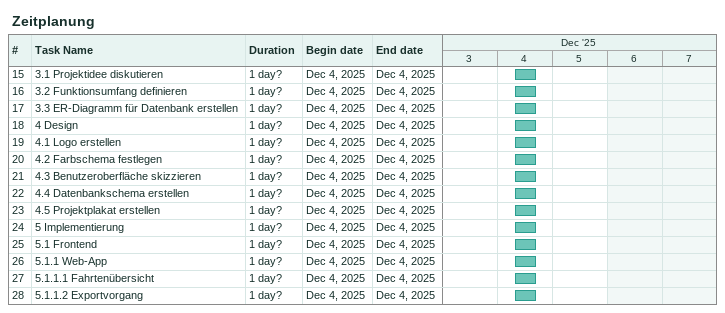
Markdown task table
Zeitplanung

| ID | Task | Duration | Start | Finish |
|---|---|---|---|---|
| 15 | 3.1 Projektidee diskutieren | 1d? | 2025-12-04 | 2025-12-04 |
| 16 | 3.2 Funktionsumfang definieren | 1d? | 2025-12-04 | 2025-12-04 |
| 17 | 3.3 ER-Diagramm für Datenbank erstellen | 1d? | 2025-12-04 | 2025-12-04 |
| 18 | 4 Design | 1d? | 2025-12-04 | 2025-12-04 |
| 19 | 4.1 Logo erstellen | 1d? | 2025-12-04 | 2025-12-04 |
| 20 | 4.2 Farbschema festlegen | 1d? | 2025-12-04 | 2025-12-04 |
| 21 | 4.3 Benutzeroberfläche skizzieren | 1d? | 2025-12-04 | 2025-12-04 |
| 22 | 4.4 Datenbankschema erstellen | 1d? | 2025-12-04 | 2025-12-04 |
| 23 | 4.5 Projektplakat erstellen | 1d? | 2025-12-04 | 2025-12-04 |
| 24 | 5 Implementierung | 1d? | 2025-12-04 | 2025-12-04 |
| 25 | 5.1 Frontend | 1d? | 2025-12-04 | 2025-12-04 |
| 26 | 5.1.1 Web-App | 1d? | 2025-12-04 | 2025-12-04 |
| 27 | 5.1.1.1 Fahrtenübersicht | 1d? | 2025-12-04 | 2025-12-04 |
| 28 | 5.1.1.2 Exportvorgang | 1d? | 2025-12-04 | 2025-12-04 |
